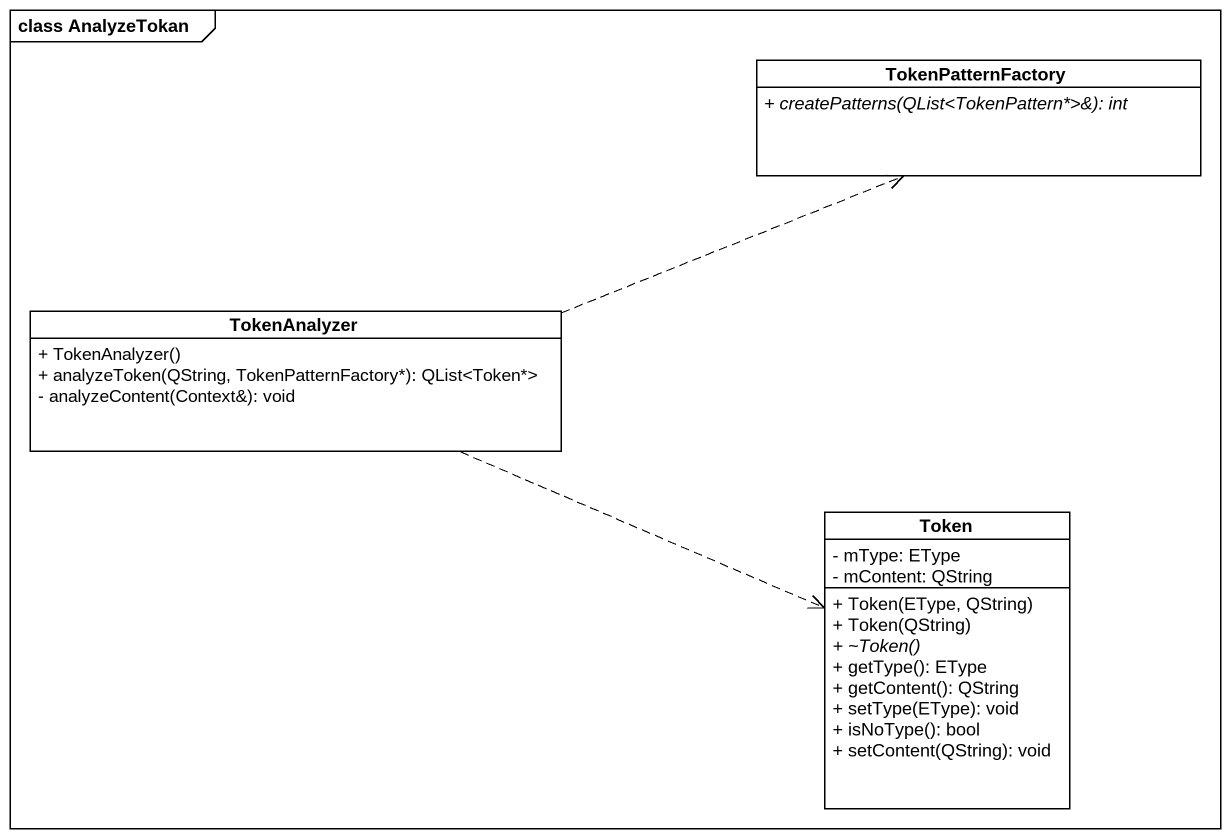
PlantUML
@startuml
mainframe class AnalyzeTokan
hide circle
hide empty members
skinparam classAttributeIconSize 0
class TokenPatternFactory {
  {abstract} + createPatterns(QList<TokenPattern*>&): int
}
class TokenAnalyzer {
  + TokenAnalyzer()
  + analyzeToken(QString, TokenPatternFactory*): QList<Token*>
  - analyzeContent(Context&): void
}
class Token {
  - mType: EType
  - mContent: QString
  + Token(EType, QString)
  + Token(QString)
  {abstract} + ~Token()
  + getType(): EType
  + getContent(): QString
  + setType(EType): void
  + isNoType(): bool
  + setContent(QString): void
}
TokenAnalyzer .right.> TokenPatternFactory
TokenAnalyzer .right.> Token
@enduml
